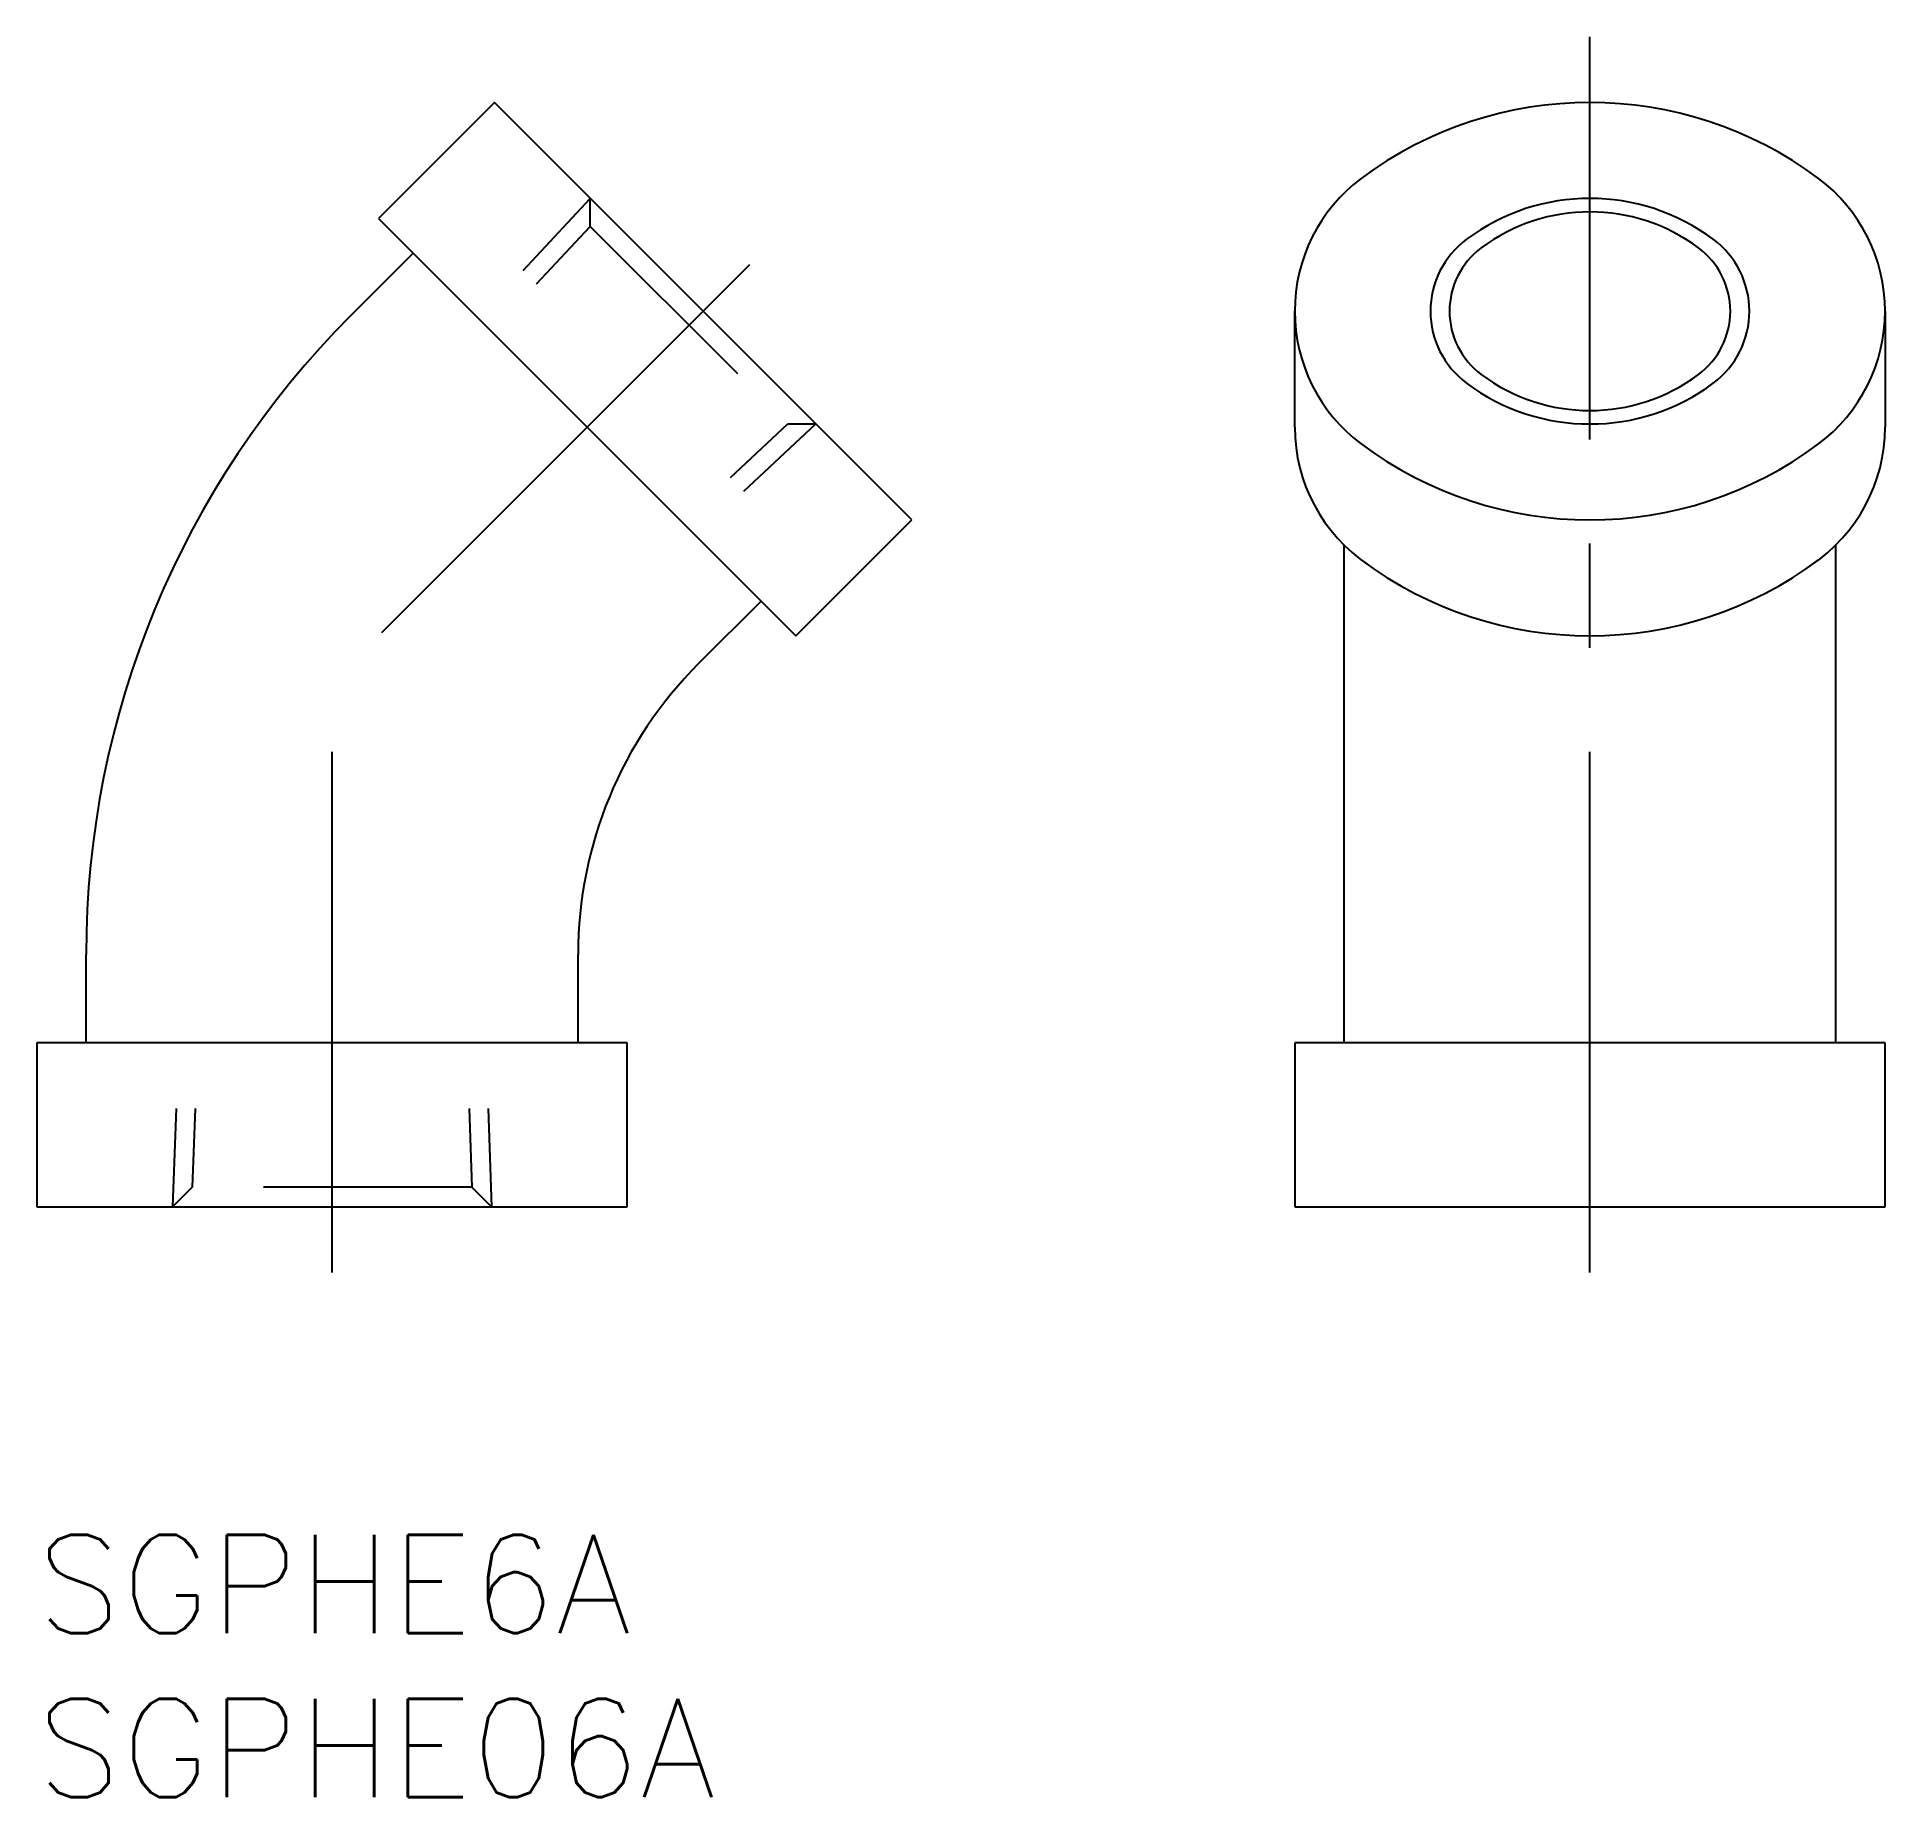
# Model space of a CAD drawing. Extents: x 0 to 56.4, y -8 to 45.7.
import ezdxf

# ---------------------------------------------------------------- set-up
doc = ezdxf.new("R2010")
doc.units = 0
doc.header["$LTSCALE"] = 0.5
doc.linetypes.add('CENTER', pattern=[50.8, 31.75, -6.35, 6.35, -6.35])
doc.linetypes.add('DASHED', pattern=[19.05, 12.7, -6.35])
for name, color, linetype in [('MSM_CENTER', 1, 'CENTER'), ('MSM_CONTINUOUS', 7, 'CONTINUOUS'), ('MSM_DASHED', 4, 'DASHED'), ('MSM_NARROW', 5, 'CONTINUOUS'), ('MSM_PART_NUMBER', 7, 'CONTINUOUS')]:
    doc.layers.add(name, color=color, linetype=linetype)
doc.styles.get("Standard").update_dxf_attribs({"font": 'txt.shx', "height": 3, "bigfont": 'bigfont.shx'})

# ---------------------------------------------------------------- blocks, each defined once
blk = doc.blocks.new('*U2')
at = {"layer": 'MSM_PART_NUMBER'}
blk.add_text('SGPHE6A', height=3, dxfattribs=at).set_placement((0, -3))
blk = doc.blocks.new('*U3')
at = {"layer": 'MSM_PART_NUMBER'}
blk.add_text('SGPHE06A', height=3, dxfattribs=at).set_placement((0, -8))

msp = doc.modelspace()

# ---------------------------------------------------------------- linework, layer by layer
at = {"layer": 'MSM_CENTER'}
for p, q in [((47.356, 8), (47.356, 45.678)), ((21.728, 38.728), (9, 26)), ((9, 8), (9, 26))]:
    msp.add_line(p, q, dxfattribs=at)
at = {"layer": 'MSM_CONTINUOUS'}
for p, q in [((13.95, 43.678), (10.414, 40.142)), ((26.678, 30.95), (13.95, 43.678)), ((10.414, 40.142), (23.142, 27.414)), ((11.475, 39.081), (9.566, 37.172)), ((38.356, 33.778), (38.356, 37.314)), ((56.356, 37.314), (56.356, 33.778)), ((23.142, 27.414), (26.678, 30.95)), ((39.856, 30.185), (39.856, 15)), ((54.856, 15), (54.856, 30.185)), ((22.081, 28.475), (20.172, 26.566)), ((1.5, 15), (1.5, 17.7)), ((16.5, 15), (16.5, 17.7)), ((18, 15), (0, 15)), ((0, 15), (0, 10)), ((18, 10), (18, 15)), ((56.356, 15), (38.356, 15)), ((38.356, 15), (38.356, 10)), ((56.356, 10), (56.356, 15)), ((0, 10), (18, 10)), ((38.356, 10), (56.356, 10))]:
    msp.add_line(p, q, dxfattribs=at)
msp.add_circle((47.358, 40.469), 0.00132, dxfattribs=at)
for centre, radius, start, end in [((47.356, 32.028), 11.65, 53.251, 126.749), ((43.409, 37.314), 5.053, 126.749, 233.2506), ((51.304, 37.314), 5.053, 306.7494, 53.251), ((47.356, 34.793), 5.549, 53.3439, 126.6561), ((45.481, 37.314), 2.407, 126.6561, 233.3433), ((49.232, 37.314), 2.407, 306.6567, 53.3439), ((29.038, 17.7), 27.538, 135, 180), ((47.356, 39.834), 5.549, 233.3433, 306.6567), ((43.409, 33.778), 5.053, 180, 236.3094), ((47.356, 42.6), 11.65, 233.2506, 306.7494), ((51.304, 33.778), 5.053, 303.6906, 0), ((47.356, 39.064), 11.65, 233.2506, 306.7494), ((29.038, 17.7), 12.538, 135, 180)]:
    msp.add_arc(centre, radius, start, end, dxfattribs=at)
at = {"layer": 'MSM_DASHED'}
for p, q in [((14.827, 38.558), (16.874, 40.753)), ((16.874, 39.902), (16.874, 40.753)), ((15.238, 38.147), (16.874, 39.902)), ((16.874, 39.902), (22.902, 33.874)), ((21.147, 32.238), (22.902, 33.874)), ((21.558, 31.827), (23.753, 33.874)), ((22.902, 33.874), (23.753, 33.874)), ((4.241, 13), (4.136, 10)), ((4.822, 13), (4.738, 10.602)), ((13.178, 13), (13.262, 10.602)), ((13.759, 13), (13.864, 10)), ((4.738, 10.602), (4.136, 10)), ((13.262, 10.602), (4.738, 10.602)), ((13.262, 10.602), (13.864, 10))]:
    msp.add_line(p, q, dxfattribs=at)
at = {"layer": 'MSM_NARROW'}
for centre, radius, start, end in [((47.356, 34.451), 6.302, 53.3398, 126.6602), ((45.226, 37.314), 2.734, 126.6602, 233.3406), ((49.487, 37.314), 2.734, 306.6594, 53.3398), ((47.356, 40.176), 6.302, 233.3406, 306.6594)]:
    msp.add_arc(centre, radius, start, end, dxfattribs=at)

# ---------------------------------------------------------------- block references
at = {"layer": 'MSM_CONTINUOUS'}
for name in ['*U2', '*U3']:
    msp.add_blockref(name, (0, 0), dxfattribs=at)

doc.saveas('drawing.dxf')
